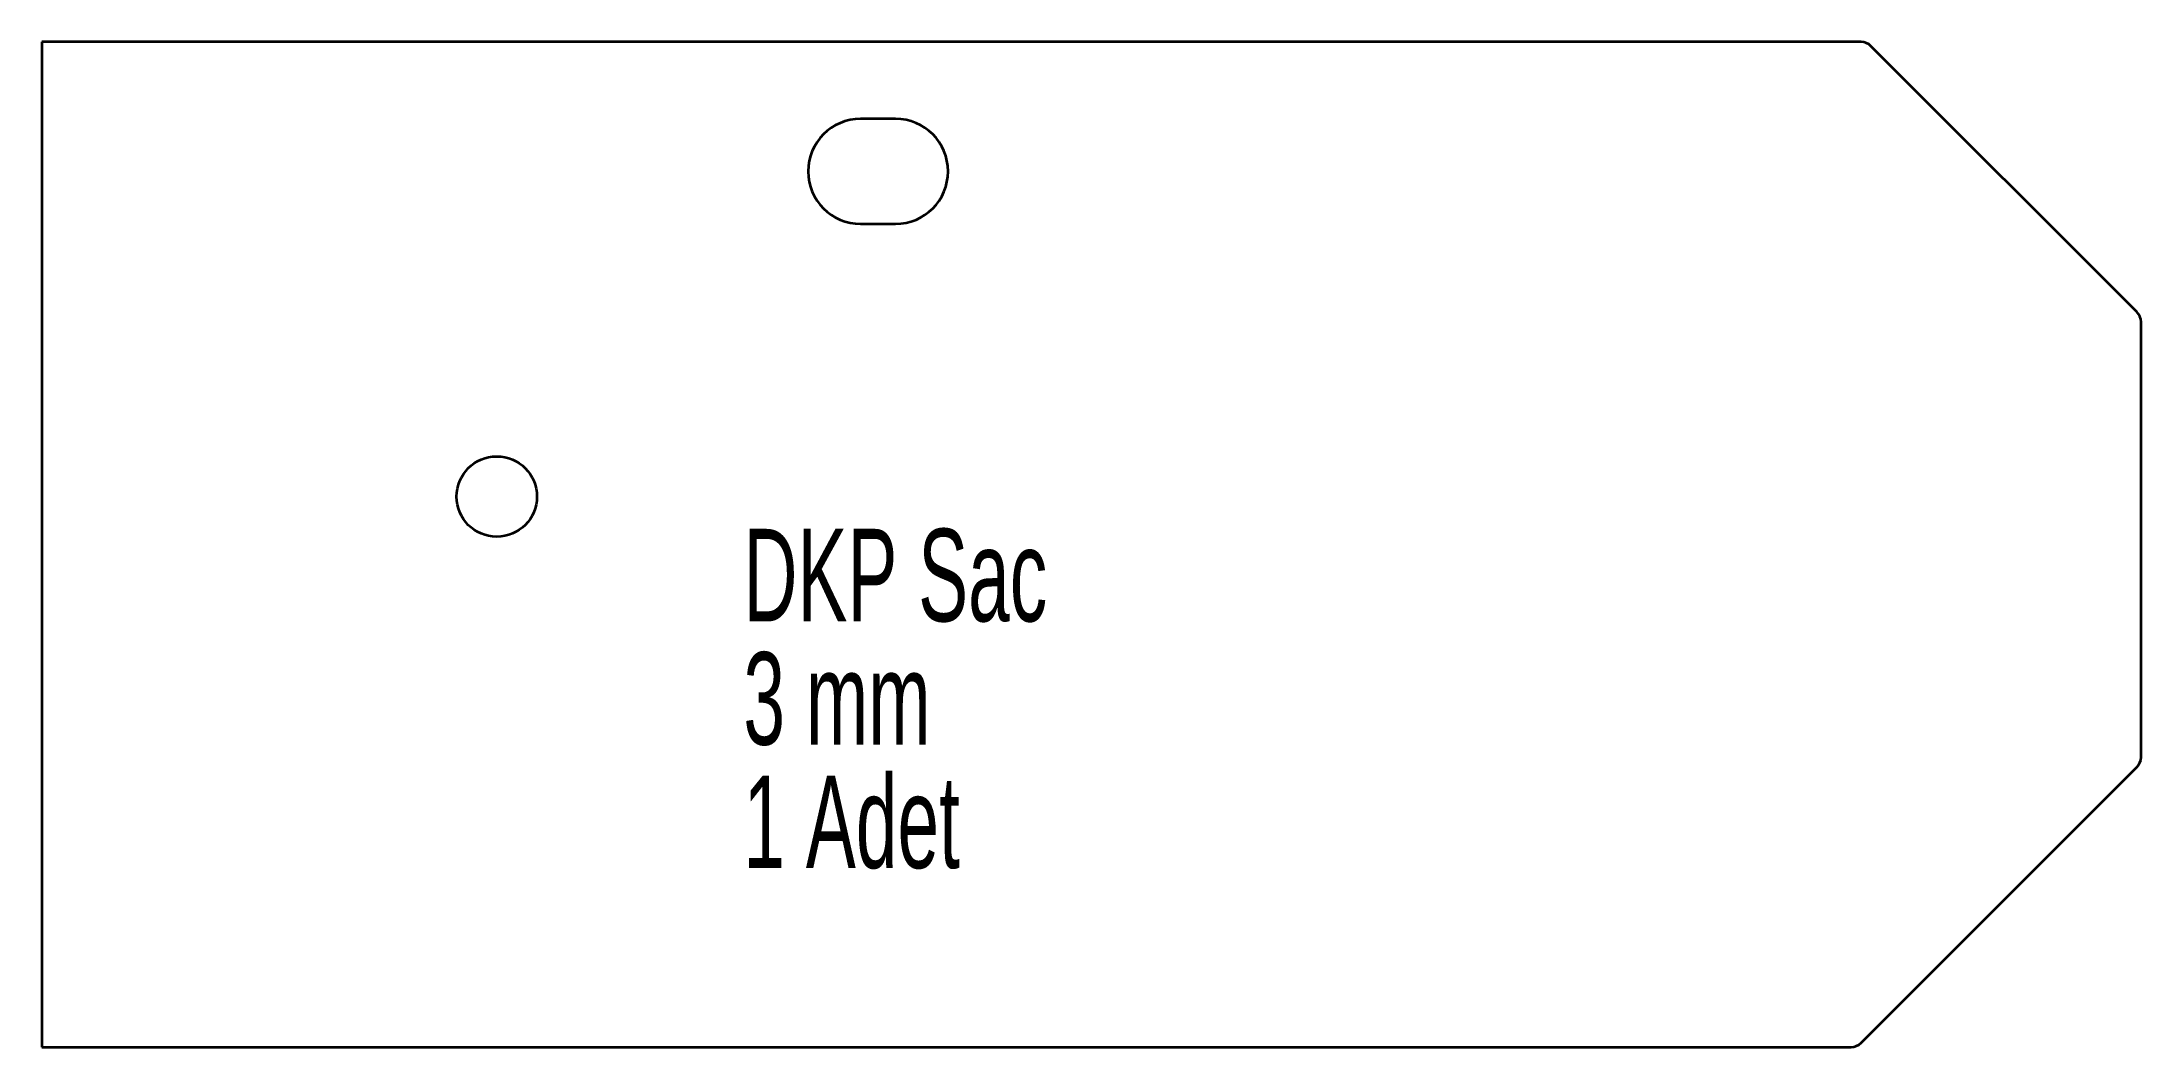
# Model space of a CAD drawing. Header units: millimetres. Extents: x 116 to 716, y 74 to 361.
import ezdxf

# ---------------------------------------------------------------- set-up
doc = ezdxf.new("R2010")
doc.units = ezdxf.units.MM
doc.styles.add('SLDTEXTSTYLE0', font='TXT', dxfattribs={"width": 0.605})

msp = doc.modelspace()

# ---------------------------------------------------------------- linework, layer by layer
at = {"color": 7, "linetype": 'Continuous', "lineweight": 35}
for p, q in [((115.56, 361.13), (115.56, 73.73)), ((635.54, 361.13), (115.56, 361.13)), ((714.39, 283.93), (638.37, 359.95)), ((359.56, 339.13), (349.56, 339.13)), ((349.56, 309.13), (359.56, 309.13)), ((715.56, 156.59), (715.56, 281.1)), ((635.54, 74.9), (714.39, 153.76)), ((115.56, 73.73), (632.71, 73.73))]:
    msp.add_line(p, q, dxfattribs=at)
msp.add_circle((245.56, 231.13), 11.5, dxfattribs=at)
for centre, radius, start, end in [((635.54, 357.13), 4, 45, 90), ((349.56, 324.13), 15, 90, 270), ((359.56, 324.13), 15, 270, 90), ((711.56, 281.1), 4, 0, 45), ((711.56, 156.59), 4, 315, 0), ((632.71, 77.73), 4, 270, 315)]:
    msp.add_arc(centre, radius, start, end, dxfattribs=at)

# ---------------------------------------------------------------- texts
at = {"color": 7, "linetype": 'Continuous', "lineweight": 0, "char_height": 26.458, "attachment_point": 1, "style": 'SLDTEXTSTYLE0'}
for s, insert in [('DKP Sac', (316.06, 221.91)), ('3 mm', (316.06, 186.64)), ('1 Adet', (316.06, 151.36))]:
    msp.add_mtext(s, dxfattribs=dict(at, insert=insert))

doc.saveas('drawing.dxf')
